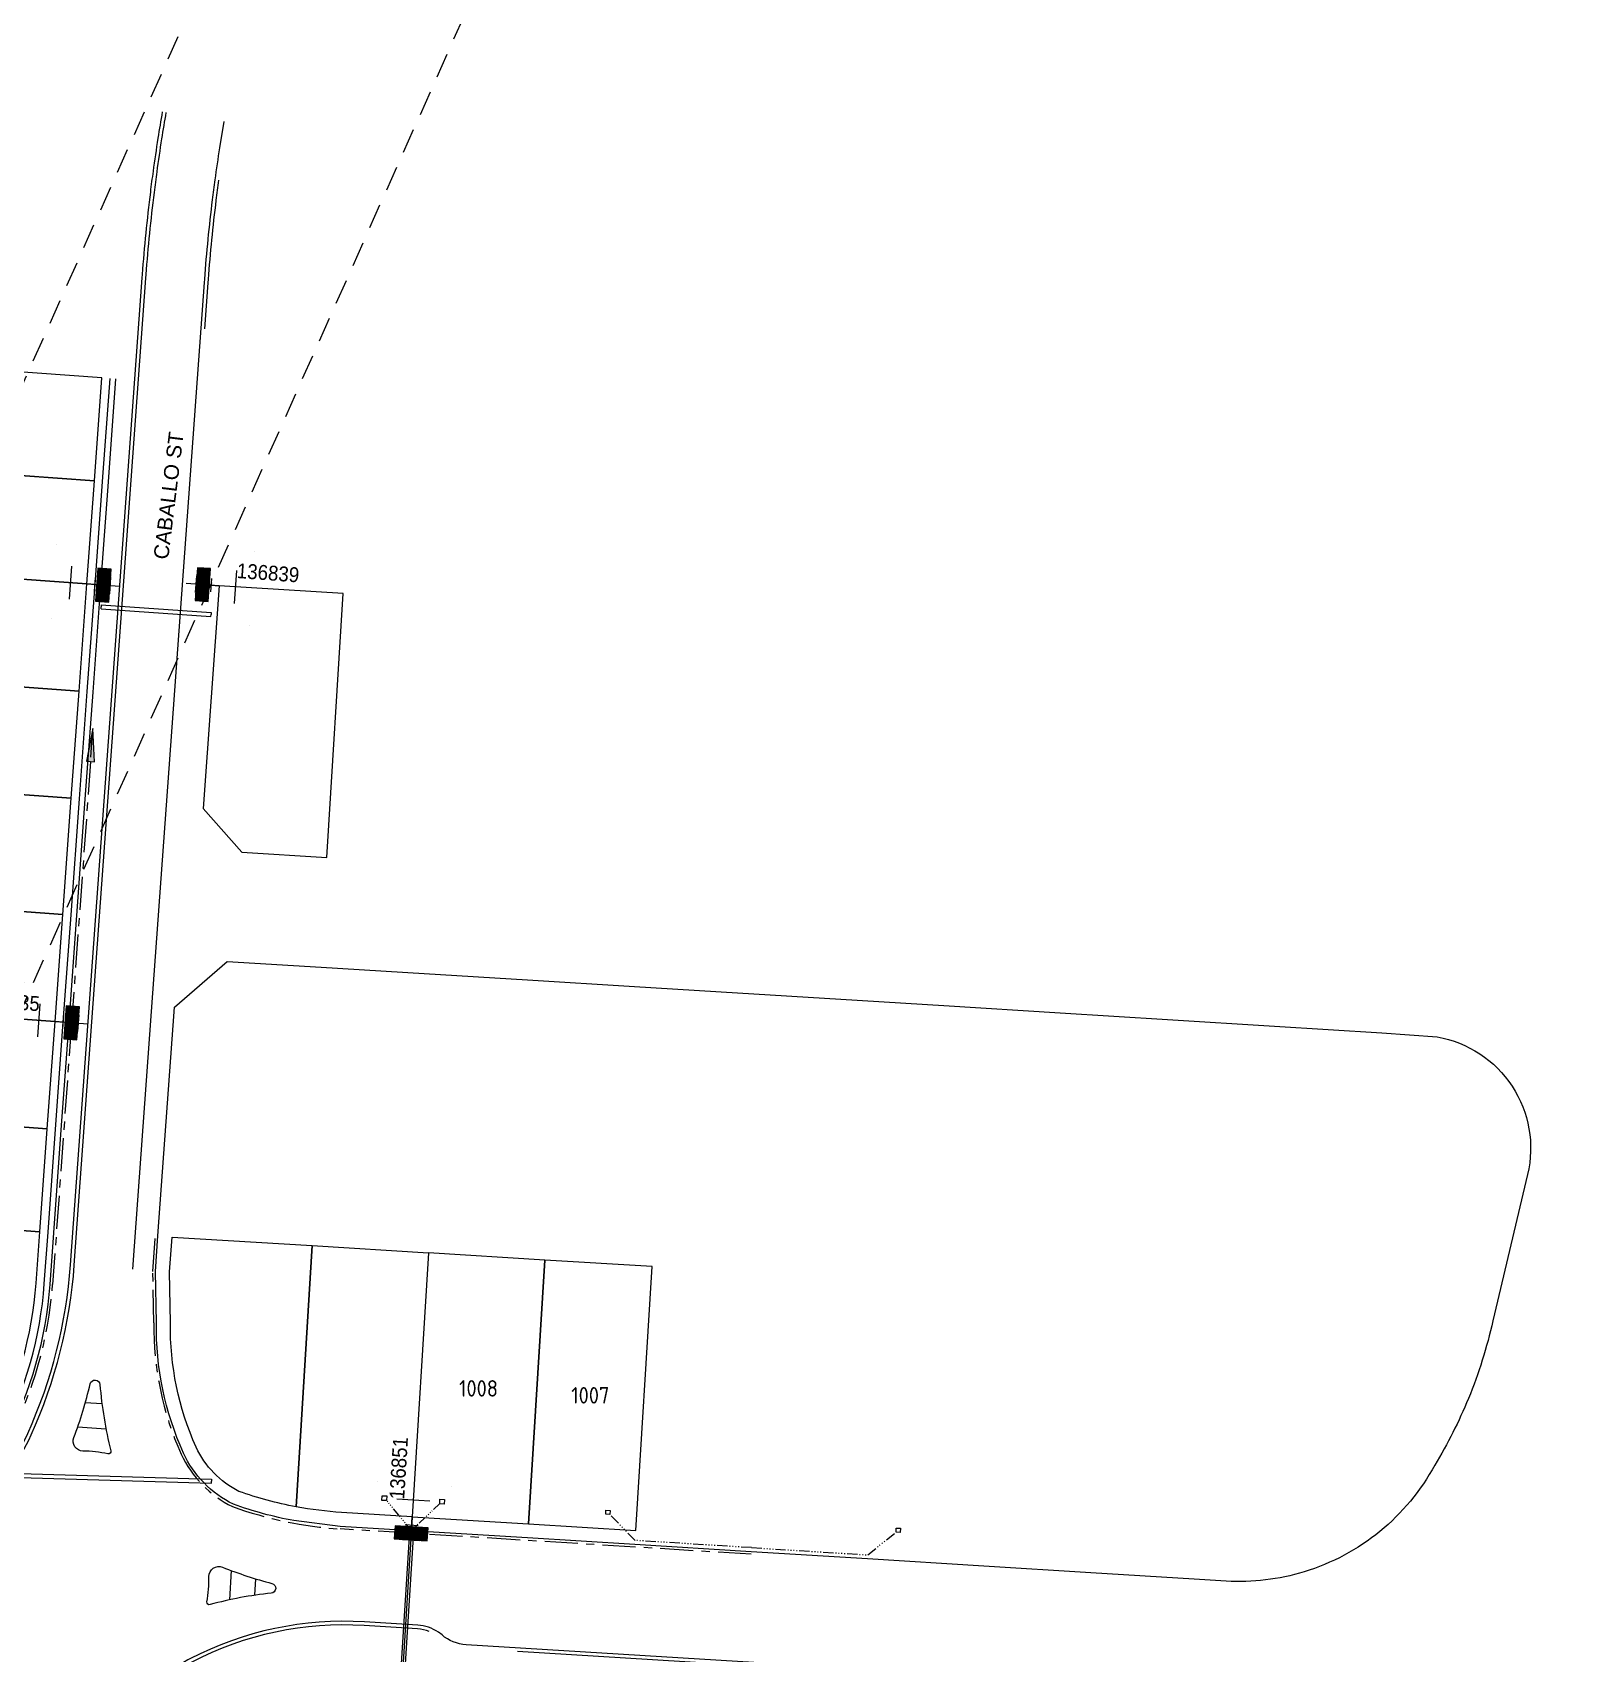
# Model space of a CAD drawing. Header units: metres. Extents: x 294745 to 296284, y 6233060 to 6235519.
# Drawn here: x 295331.4 to 295518, y 6234066.5 to 6234262.7 of the extents above; entities that cross this region are included whole.
import ezdxf
from ezdxf.enums import TextEntityAlignment as Align

# ---------------------------------------------------------------- set-up
doc = ezdxf.new("R2010")
doc.units = ezdxf.units.M
for name, pattern in [('Cable Exist UG', [7, 4, -1, 1, -1]), ('Dash', [5, 3, -2]), ('DASHED', [19.05, 12.7, -6.35]), ('PHANTOMX2', [5.6, 2.5, -0.5, 0.15, -0.5, 0.15, -0.5, 0.15, -0.5, 0.15, -0.5])]:
    doc.linetypes.add(name, pattern=pattern)
doc.layers.get('0').update_dxf_attribs({"color": 6})
doc.layers.get('Defpoints').update_dxf_attribs({"color": 250})
doc.layers.add('. Const Lines _SP', color=251, linetype='Continuous', lineweight=0, plot=False)
doc.layers.add('. Const Lines Circles _SP', color=251, linetype='Continuous', lineweight=0, plot=False)
doc.layers.add('. Const Lines SL', color=7, linetype='Continuous', lineweight=0, true_color=0x009999, plot=False, transparency=0.3)
doc.layers.add('. Const Trench (GIS)', color=7, linetype='Continuous', lineweight=0, true_color=0x990099, plot=False, transparency=0.3)
for name, color, linetype, lineweight in [('_User_LV_Final', 5, 'Continuous', 25), ('Cadastre Easements_SP_EXT', 66, 'DASHED', 15), ('Cadastre Land Parcels_SP_EXT', 118, 'Continuous', 15), ('Cadastre Lot Numbers_SP_EXT', 118, 'Continuous', 15), ('Cadastre Road Names_SP_HV_LV_SL_EXT', 211, 'Continuous', 15), ('Services_SP_EXT', 42, 'PHANTOMX2', 20), ('Services_SP_NEW', 2, 'PHANTOMX2', 20)]:
    doc.layers.add(name, color=color, linetype=linetype, lineweight=lineweight)
doc.layers.add('Duct_SP_EXT', color=30, linetype='Continuous')
doc.layers.add('SupportsUG_SP_LV_EXT', color=7, linetype='Continuous')
doc.layers.add('Kerb_SP_Existing', color=254, linetype='Continuous', lineweight=13, transparency=0.5)
doc.styles.add('LotNum', font='isocp.shx')
doc.styles.get("Standard").update_dxf_attribs({"font": 'arial.ttf'})

# ---------------------------------------------------------------- blocks, each defined once
blk = doc.blocks.new('*U76')
at = {"layer": 'SupportsUG_SP_LV_EXT', "linetype": 'Continuous'}
h = blk.add_hatch(color=256, dxfattribs=at)
h.dxf.hatch_style = 1
h.paths.add_polyline_path([(-0.8, 0), (-0.8, 2), (0.8, 2), (0.8, 0)])
h = blk.add_hatch(color=256, dxfattribs=at)
h.dxf.hatch_style = 1
h.paths.add_polyline_path([(-0.8, -2), (-0.8, 0), (0.8, 0), (0.8, -2)])
blk.add_lwpolyline([(-0.8, 2), (-0.8, -1), (-0.8, 1), (-0.8, -2), (0.8, -2), (0.8, 2)], close=True)
at = {"layer": 'Defpoints'}
for p, q in [((4, -2), (4, 2)), ((2, 0), (-2, 0)), ((0, 0), (2, 0)), ((1, 0.8), (1, -0.8))]:
    blk.add_line(p, q, dxfattribs=at)
at = {"layer": 'Defpoints', "flags": 128}
for points in [[(6, 4.5), (6, 4.5)], [(6, -4.5), (6, -4.5)]]:
    blk.add_lwpolyline(points, dxfattribs=at)
at = {"width": 0.9}
blk.add_attdef('ASSET_NUM', text='', height=1.8, rotation=360, dxfattribs=at).set_placement((4, 2), align=Align.MIDDLE_LEFT)
for tag, flags, p in [('OWNED_BY', 9, (-0.2, 0)), ('STREETNAME', 9, (-0.18, 0)), ('SUBURB', 1, (-0.16, 0)), ('PARENT', 9, (-0.14, 0)), ('NOTES', 9, (-0.13, 0)), ('LOCATION', 9, (-0.11, 0)), ('LEGEND', 9, (-0.09, 0)), ('SUPPORT_TYPE', 9, (-0.07, 0)), ('USAGE', 9, (-0.06, 0)), ('STATE', 9, (-0.03, 0))]:
    blk.add_attdef(tag, text='', height=0.01, rotation=270, dxfattribs=dict(flags=flags)).set_placement(p, align=Align.CENTER)
blk = doc.blocks.new('*U142')
at = {"layer": 'Services_SP_EXT', "ltscale": 0.5}
for points in [[(4.19, 17.85), (4.19, 17.35), (3.69, 17.35), (3.69, 17.85)], [(4.19, -17.35), (4.19, -17.85), (3.69, -17.85), (3.69, -17.35)]]:
    blk.add_lwpolyline(points, close=True, dxfattribs=at)
at = {"layer": 'Services_SP_EXT', "ltscale": 0.5, "flags": 128}
for points in [[(0.74, 14.1), (3.64, 17.3)], [(0.74, -14.1), (3.64, -17.3)]]:
    blk.add_lwpolyline(points, dxfattribs=at)
at = {"layer": 'Services_SP_EXT', "ltscale": 0.5}
for points in [[(0.74, 0), (0.74, 14.1)], [(0.74, 0), (0.74, -14.1)]]:
    blk.add_lwpolyline(points, dxfattribs=at)
blk = doc.blocks.new('*U135')
at = {"layer": 'Defpoints'}
blk.add_line((1.98125, 0), (0.28125, 0), dxfattribs=at)
at = {"layer": 'Services_SP_EXT', "ltscale": 0.4}
for points in [[(0.28125, 0), (3.7, 3.2)], [(3.7, -3.2), (0.28125, 0)]]:
    blk.add_lwpolyline(points, dxfattribs=at)
at = {"layer": 'Services_SP_EXT', "linetype": 'Continuous', "ltscale": 0.4}
for points in [[(3.7, 3.78125), (4.2625, 3.78125), (4.2625, 3.21875), (3.7, 3.21875)], [(3.7, -3.21875), (4.2625, -3.21875), (4.2625, -3.78125), (3.7, -3.78125)]]:
    blk.add_lwpolyline(points, close=True, dxfattribs=at)
blk = doc.blocks.new('ARROW')
h = blk.add_hatch(color=256)
h.dxf.hatch_style = 1
h.paths.add_polyline_path([(-4, 0.0001), (0, -0.4999), (0, 0.5001)])
blk.add_line((-0.5, 0.0001), (-4, 0.0001))
at = {"flags": 128}
blk.add_lwpolyline([(-4, 0.0001), (0, -0.4999), (0, 0.5001)], close=True, dxfattribs=at)
blk.add_circle((0, 0.0001), 0.0001)

msp = doc.modelspace()

# ---------------------------------------------------------------- linework, layer by layer
at = {"layer": '. Const Lines _SP', "linetype": 'Continuous', "lineweight": 0, "flags": 128}
msp.add_lwpolyline([(295377.2529, 6234081.0541), (295376.2485, 6234064.7849)], dxfattribs=at)
at = {"layer": '. Const Lines Circles _SP', "lineweight": 0}
msp.add_circle((295377.2471, 6234081.1146), 0.5, dxfattribs=at)
at = {"layer": '. Const Lines SL', "linetype": 'Continuous', "lineweight": 0, "flags": 128}
msp.add_lwpolyline([(295327.5707, 6234092.7468, 0.10333304), (295332.8535, 6234111.2279), (295333.307, 6234117.4739), (295334.2123, 6234129.9411), (295335.1538, 6234142.9069), (295336.0953, 6234155.8728), (295337.1165, 6234169.9358), (295338.058, 6234182.9016), (295338.9994, 6234195.8675), (295339.9047, 6234208.3347), (295340.81, 6234220.8018)], format="xyb", dxfattribs=at)
at = {"layer": '. Const Trench (GIS)', "linetype": 'Continuous', "lineweight": 0, "flags": 128}
msp.add_lwpolyline([(295328.1902, 6234092.4209, 0.10333304), (295333.5517, 6234111.1772), (295334.0052, 6234117.4232), (295334.9105, 6234129.8904), (295335.852, 6234142.8562), (295336.7935, 6234155.8221), (295337.8146, 6234169.8851), (295338.7561, 6234182.8509), (295339.6976, 6234195.8168), (295340.6029, 6234208.284), (295341.5082, 6234220.7511)], format="xyb", dxfattribs=at)
msp.add_lwpolyline([(295348.6198, 6234144.7103), (295354.967, 6234150.2588), (295366.3524, 6234149.556), (295378.8287, 6234148.7857), (295391.3049, 6234148.0155), (295404.2802, 6234147.2145), (295416.7565, 6234146.4442), (295429.2327, 6234145.674), (295441.709, 6234144.9038), (295455.7822, 6234144.0349), (295468.7575, 6234143.2339), (295481.7328, 6234142.4328), (295494.7195, 6234141.6311), (295501.4244, 6234141.1266, -0.43071769), (295512.3486, 6234124.4815), (295508.1498, 6234106.7579, -0.04222272), (295505.1901, 6234097.3688, -0.03924542), (295501.1041, 6234089.2996, -0.19701266), (295485.3053, 6234076.3897, -0.08912425), (295475.8594, 6234075.2671), (295471.9903, 6234075.506), (295459.514, 6234076.2763), (295446.5388, 6234077.0773), (295432.4656, 6234077.9461), (295418.3923, 6234078.8149), (295404.3191, 6234079.6837), (295391.3438, 6234080.4848), (295377.2706, 6234081.3536), (295368.6715, 6234081.8845), (295363.0626, 6234082.582, -0.04027441), (295355.7345, 6234084.5637, -0.17050806), (295349.6838, 6234090.7684, -0.10914548), (295346.4099, 6234106.5242), (295346.2968, 6234112.7196), (295346.6097, 6234117.0291)], format="xyb", close=True, dxfattribs=at)
at = {"layer": '_User_LV_Final', "linetype": 'Cable Exist UG'}
for points in [[(295338.4471, 6234174.4531), (295336.1512, 6234142.8345), (295333.8509, 6234111.1555, -0.10333304), (295328.4557, 6234092.2812, -0.15868317), (295324.0181, 6234087.9636, -0.10358678), (295313.0965, 6234085.1688)], [(295377.2521, 6234081.0542), (295368.6437, 6234081.5856, -0.07036164), (295355.6169, 6234084.2872, -0.17088019), (295349.4109, 6234090.6437, -0.10912716), (295346.1099, 6234106.5233), (295345.9966, 6234112.7277), (295346.3105, 6234117.0508)]]:
    msp.add_lwpolyline(points, format="xyb", dxfattribs=at)
msp.add_lwpolyline([(295418.3739, 6234078.5155), (295377.2521, 6234081.0542)], dxfattribs=at)
at = {"layer": 'Cadastre Easements_SP_EXT', "linetype": 'Dash'}
msp.add_lwpolyline([(295260.3174, 6233987.8473), (295260.3204, 6233987.8562), (295388.9272, 6234276.4674), (295518.0345, 6234444.0561), (295497.5694, 6234449.8291), (295486.6826, 6234452.901), (295355.1317, 6234275.8483), (295229.2309, 6233994.0083), (295229.227, 6233993.9992), (295038.3437, 6233549.2052), (295053.5562, 6233510.0481), (295054.4071, 6233509.3087), (295260.3174, 6233987.8473)], close=True, dxfattribs=at)
at = {"layer": 'Cadastre Land Parcels_SP_EXT', "linetype": 'Continuous', "flags": 128}
for points in [[(295339.8126, 6234220.8743), (295307.906, 6234223.1911), (295307.0019, 6234210.7239), (295338.9074, 6234208.4071)], [(295338.9074, 6234208.4071), (295306.9914, 6234210.7246), (295306.0861, 6234198.2574), (295338.0021, 6234195.9399)], [(295338.0021, 6234195.9399), (295306.0861, 6234198.2574), (295305.1446, 6234185.2916), (295337.0606, 6234182.9741)], [(295337.0606, 6234182.9741), (295305.1446, 6234185.2916), (295304.2031, 6234172.3257), (295336.1191, 6234170.0082)], [(295336.1191, 6234170.0082), (295304.2031, 6234172.3257), (295303.182, 6234158.2627), (295335.0979, 6234155.9452)], [(295335.0979, 6234155.9452), (295303.182, 6234158.2627), (295302.2405, 6234145.2969), (295334.1564, 6234142.9794)], [(295334.1564, 6234142.9794), (295302.2405, 6234145.2969), (295301.299, 6234132.331), (295333.2149, 6234130.0135)], [(295333.2149, 6234130.0135), (295301.299, 6234132.331), (295300.3937, 6234119.8638), (295332.3097, 6234117.5463)]]:
    msp.add_lwpolyline(points, close=True, dxfattribs=at)
at = {"layer": 'Cadastre Land Parcels_SP_EXT', "flags": 128}
for points in [[(295368.9994, 6234194.7788), (295354.027, 6234195.7031), (295352.0715, 6234168.7722), (295356.7542, 6234163.4738), (295367.0276, 6234162.8396)], [(295391.4486, 6234082.1815), (295393.4204, 6234114.1207), (295379.3472, 6234114.9896), (295377.3754, 6234083.0504)], [(295404.4239, 6234081.3805), (295406.3957, 6234113.3197), (295393.4204, 6234114.1207), (295391.4486, 6234082.1815)]]:
    msp.add_lwpolyline(points, close=True, dxfattribs=at)
at = {"layer": 'Cadastre Land Parcels_SP_EXT', "linetype": 'Continuous', "flags": 128}
for points in [[(295315.3543, 6234118.7775), (295300.3937, 6234119.8638), (295298.076, 6234087.946), (295310.3195, 6234087.1901, 0.02687901), (295313.0591, 6234087.1691, 0.10308359), (295323.1357, 6234089.7584, 0.15868317), (295326.6858, 6234093.2124, 0.10333304), (295331.8561, 6234111.3004), (295332.3097, 6234117.5463)], [(295331.8561, 6234111.3004), (295332.3097, 6234117.5463), (295315.3543, 6234118.7775), (295313.0591, 6234087.1691, 0.10308354), (295323.1357, 6234089.7584, 0.15868317), (295326.6858, 6234093.2124, 0.10333304)]]:
    msp.add_lwpolyline(points, format="xyb", close=True, dxfattribs=at)
at = {"layer": 'Cadastre Land Parcels_SP_EXT', "flags": 128}
for points in [[(295348.3053, 6234116.906), (295365.274, 6234115.8584), (295363.3234, 6234084.2626, -0.03944153), (295356.4038, 6234086.1298, -0.16810203), (295351.2299, 6234091.4753, -0.10925054), (295348.1101, 6234106.5287), (295347.9979, 6234112.6735), (295348.3053, 6234116.906)], [(295377.3754, 6234083.0504), (295368.8289, 6234083.578, -0.03051221), (295363.3234, 6234084.2626), (295365.274, 6234115.8584), (295379.3472, 6234114.9896)]]:
    msp.add_lwpolyline(points, format="xyb", close=True, dxfattribs=at)
at = {"layer": 'Duct_SP_EXT'}
for p, q in [((295339.7172, 6234192.9115), (295339.7335, 6234193.1509)), ((295339.7172, 6234192.9115), (295353.0237, 6234192.0042)), ((295339.7499, 6234193.3904), (295339.7335, 6234193.1509)), ((295339.7499, 6234193.3904), (295353.0564, 6234192.4831)), ((295353.0237, 6234192.0042), (295353.0401, 6234192.2437)), ((295353.0564, 6234192.4831), (295353.0401, 6234192.2437)), ((295323.9287, 6234087.9946), (295353.0678, 6234087.1232)), ((295323.943, 6234088.4744), (295353.0822, 6234087.603)), ((295353.0678, 6234087.1232), (295353.075, 6234087.3631)), ((295353.0822, 6234087.603), (295353.075, 6234087.3631)), ((295377.0076, 6234080.6297), (295376.0398, 6234065.299)), ((295377.4867, 6234080.5995), (295376.5189, 6234065.2687)), ((295377.0076, 6234080.6297), (295377.2471, 6234080.6146)), ((295377.4867, 6234080.5995), (295377.2471, 6234080.6146))]:
    msp.add_line(p, q, dxfattribs=at)
at = {"layer": 'Kerb_SP_Existing'}
for points in [[(295336.0295, 6234113.5425), (295344.7012, 6234232.9666), (295344.7324, 6234233.3899, -0.01227494), (295345.7234, 6234243.3555), (295345.7234, 6234243.3557, -0.00310043), (295346.051, 6234245.8643), (295346.0511, 6234245.8644, -0.00494986), (295346.6385, 6234249.8604), (295346.6385, 6234249.8605, -0.00001001), (295346.6398, 6234249.8686, -0.00396535), (295347.1676, 6234253.0612)], [(295336.4783, 6234113.5099), (295345.1501, 6234232.9341), (295345.1812, 6234233.3563, -0.01227494), (295346.17, 6234243.3), (295346.17, 6234243.3001, -0.00310043), (295346.4969, 6234245.8032), (295346.4969, 6234245.8033, -0.00494986), (295347.0831, 6234249.7906), (295347.0831, 6234249.7907, -0.00398388), (295347.6121, 6234252.9908, -0.00000947)], [(295343.5596, 6234112.9957), (295345.8264, 6234144.2129), (295347.6371, 6234169.1487), (295351.5481, 6234223.0101), (295352.2314, 6234232.4199), (295352.2614, 6234232.8274, -0.01227494), (295353.2157, 6234242.4243), (295353.2158, 6234242.4244, -0.00310043), (295353.5313, 6234244.8401), (295353.5313, 6234244.8402, -0.00494986), (295354.097, 6234248.6884), (295354.097, 6234248.6885, -0.00000058), (295354.5994, 6234251.8855)], [(295352.2758, 6234226.818), (295352.6802, 6234232.3873), (295352.7102, 6234232.7939, -0.01227494), (295353.6623, 6234242.3688), (295353.6623, 6234242.3689, -0.00310043), (295353.9771, 6234244.7791)], [(295262.1277, 6234096.1764), (295261.8816, 6234092.7878, 0.41738845), (295270.7245, 6234082.6713), (295273.7188, 6234082.4865), (295274.5214, 6234082.5015, 0.12128254), (295276.7747, 6234083.2997), (295276.8471, 6234083.3464, -0.15785986), (295279.8306, 6234084.113), (295291.1955, 6234083.4114, -0.16227715), (295294.1281, 6234082.2284), (295294.5512, 6234081.9055, 0.13506295), (295297.0608, 6234081.0454), (295302.4272, 6234080.7141), (295303.1146, 6234080.6773, 0.12636455), (295323.7877, 6234084.9963), (295324.8052, 6234085.5452, 0.15164078), (295330.966, 6234092.3249), (295331.2581, 6234092.9605, 0.08836949), (295336.4783, 6234113.51)], [(295262.5768, 6234096.1487), (295262.3304, 6234092.7552, 0.41738845), (295270.7522, 6234083.1205), (295273.7465, 6234082.9356), (295274.4769, 6234082.9493, 0.12128254), (295276.5274, 6234083.6757), (295276.6063, 6234083.7266, -0.15785986), (295279.8584, 6234084.5621), (295291.2232, 6234083.8605, -0.16227715), (295294.4198, 6234082.5711), (295294.8048, 6234082.2772, 0.13506295), (295297.0885, 6234081.4946), (295302.455, 6234081.1633), (295303.135, 6234081.1268, 0.12636455), (295323.589, 6234085.4), (295324.5769, 6234085.933, 0.15164078), (295330.5582, 6234092.5152), (295330.8481, 6234093.146, 0.08836949), (295336.0295, 6234113.5425)], [(295338.3991, 6234099.1315, -0.8566166), (295339.5818, 6234099.0456, 0.04071462), (295340.9014, 6234091.024, -0.55533694), (295340.5471, 6234090.6581, 0.04911969), (295337.5288, 6234091.0048, -0.51973491), (295336.4262, 6234092.6303, 0.03400925), (295338.3991, 6234099.1315)], [(295338.3991, 6234099.1315, -0.8566166), (295339.5818, 6234099.0456, 0.04071462), (295340.9014, 6234091.024, -0.55533694), (295340.5471, 6234090.6581, 0.04911969), (295337.5288, 6234091.0048, -0.51973491), (295336.4262, 6234092.6303, 0.03400925), (295338.3991, 6234099.1315)], [(295328.2781, 6234075.5068, -1800070.11547618), (295328.2781, 6234075.5068)], [(295328.4281, 6234075.5068, -1800078.63992232), (295328.4281, 6234075.5068)], [(295328.4281, 6234075.5068, -1800078.63992232), (295328.4281, 6234075.5068)], [(295329.7831, 6234075.5068, -1799976.50872736), (295329.7831, 6234075.5068)], [(295329.7831, 6234075.5068, -1799976.50872736), (295329.7831, 6234075.5068)], [(295329.9331, 6234075.5068, -1799984.8675415), (295329.9331, 6234075.5068)], [(295352.923, 6234072.4214, -0.56987102), (295352.5326, 6234072.7591, 0.04954307), (295352.7751, 6234075.8136, -0.53523847), (295354.4145, 6234076.9539, 0.03094718), (295360.4047, 6234074.9818, -0.83523933), (295360.3138, 6234073.8045, 0.04153782), (295352.923, 6234072.4214)], [(295352.923, 6234072.4214, -0.56987102), (295352.5326, 6234072.7591, 0.04954307), (295352.7751, 6234075.8136, -0.53523847), (295354.4145, 6234076.9539, 0.03094718), (295360.4047, 6234074.9818, -0.83523933), (295360.3138, 6234073.8045, 0.04153782), (295352.923, 6234072.4214)], [(295379.4387, 6234069.1636, 0.08056416), (295378.0178, 6234069.485), (295371.5603, 6234069.8837, 0.13578003), (295350.6897, 6234065.4734), (295350.4519, 6234065.3475, 0.1609041), (295343.9981, 6234058.4986), (295343.9399, 6234058.3736, 0.09072378), (295338.5264, 6234037.4672)], [(295491.0567, 6234024.5946), (295492.5137, 6234030.7444, 0.11249662), (295492.6664, 6234048.5183, 0.23640336), (295484.2222, 6234058.9659, 0.09153178), (295463.0835, 6234064.2334), (295462.8672, 6234064.2467, 0.16227766), (295460.0863, 6234063.5067, -0.16227766), (295456.7553, 6234062.6203), (295390.1098, 6234066.7347)]]:
    msp.add_lwpolyline(points, format="xyb", dxfattribs=at)
at = {"layer": 'Kerb_SP_Existing', "flags": 128}
for points in [[(295336.0295, 6234113.5425), (295344.7012, 6234232.9666), (295344.7324, 6234233.3899, -0.01227494), (295345.7234, 6234243.3555), (295345.7234, 6234243.3557, -0.00310043), (295346.051, 6234245.8643), (295346.0511, 6234245.8644, -0.00494986), (295346.6385, 6234249.8604), (295346.6385, 6234249.8605, -0.00001001), (295346.6398, 6234249.8686, -0.00396535), (295347.1676, 6234253.0612)], [(295491.494, 6234024.4885), (295492.9516, 6234030.6407, 0.11249662), (295493.106, 6234048.6145, 0.23640336), (295484.4085, 6234059.3756, 0.09153178), (295463.1112, 6234064.6825), (295462.8949, 6234064.6959, 0.16227766), (295459.839, 6234063.8827, -0.16227766), (295456.7831, 6234063.0694), (295383.9109, 6234067.5682), (295383.8954, 6234067.5692, -0.16148235), (295380.9782, 6234068.7512), (295380.5423, 6234069.0828, 0.1342739), (295378.0455, 6234069.9342), (295371.588, 6234070.3328, 0.13579265), (295350.4808, 6234065.872), (295350.2395, 6234065.7442, 0.16094221), (295343.5902, 6234058.6886), (295343.5318, 6234058.5632, 0.09070869), (295338.0779, 6234037.5036)]]:
    msp.add_lwpolyline(points, format="xyb", dxfattribs=at)
at = {"layer": 'Kerb_SP_Existing'}
for points in [[(295337.8285, 6234096.8941), (295339.8232, 6234096.7493)], [(295337.8285, 6234096.8941), (295339.8232, 6234096.7493)], [(295336.907, 6234093.9531), (295340.3102, 6234093.706)], [(295336.907, 6234093.9531), (295340.3102, 6234093.706)], [(295355.4631, 6234076.5485), (295355.2436, 6234072.9934)], [(295355.4631, 6234076.5485), (295355.2436, 6234072.9934)], [(295358.4071, 6234075.5487), (295358.2837, 6234073.5504)], [(295358.4071, 6234075.5487), (295358.2837, 6234073.5504)]]:
    msp.add_lwpolyline(points, dxfattribs=at)

# ---------------------------------------------------------------- block references
at = {"layer": '_User_LV_Final', "rotation": 265.8468588153011}
msp.add_blockref('ARROW', (295338.4471, 6234174.4531), dxfattribs=at)
at = {"layer": 'Services_SP_EXT', "linetype": 'ByBlock', "rotation": 86.46698675770554}
msp.add_blockref('*U135', (295377.2558, 6234081.1143), dxfattribs=at)
at = {"layer": 'Services_SP_NEW', "linetype": 'ByBlock', "rotation": 86.46727069534815}
msp.add_blockref('*U142', (295418.3775, 6234078.5754), dxfattribs=at)
at = {"layer": 'SupportsUG_SP_LV_EXT', "linetype": 'Continuous', "rotation": 175.8468561290067}
msp.add_blockref('*U76', (295339.9968, 6234195.7951), dxfattribs=at)
at = {"layer": 'SupportsUG_SP_LV_EXT', "linetype": 'Continuous'}
for p, rotation, values in [((295352.0322, 6234195.848), 355.8468484052063, {'ASSET_NUM': '136839'}), ((295377.2521, 6234081.0539), 86.46698676207542, {'ASSET_NUM': '136851'})]:
    msp.add_blockref('*U76', p, dxfattribs=dict(at, rotation=rotation)).add_auto_attribs(values)
ref = msp.add_blockref('*U76', (295336.1507, 6234142.8345), dxfattribs=dict(at, rotation=175.8468561290067))
ref.add_attrib('ASSET_NUM', '136835', dxfattribs={"layer": '0', "height": 1.8, "rotation": 175.846856, "text_generation_flag": 6, "width": 0.9}).set_placement((295332.306, 6234145.119), align=Align.MIDDLE_RIGHT)

# ---------------------------------------------------------------- texts
at = {"layer": 'Cadastre Lot Numbers_SP_EXT', "linetype": 'DASHED', "char_height": 2, "attachment_point": 5, "style": 'LotNum'}
for s, insert in [('1008', (295385.3979, 6234098.5856)), ('1007', (295398.9221, 6234097.7506))]:
    msp.add_mtext(s, dxfattribs=dict(at, insert=insert))
at = {"layer": 'Cadastre Road Names_SP_HV_LV_SL_EXT'}
msp.add_text('CABALLO ST', height=1.8, rotation=82.979947, dxfattribs=at).set_placement((295347.8382, 6234198.8153))

doc.saveas('drawing.dxf')
